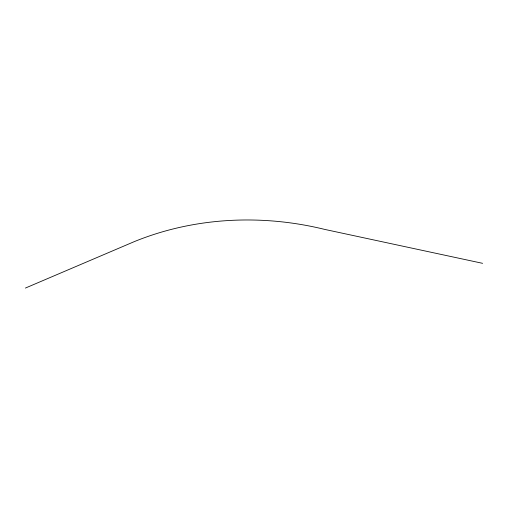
<?xml version="1.0" encoding="UTF-8"?>
<svg xmlns="http://www.w3.org/2000/svg" width="508" height="508" viewBox="0 0 508 508"><rect width="100%" height="100%" fill="white"/><g stroke="black" fill="none" stroke-linecap="round" stroke-linejoin="round"><path stroke-width="0.76" d="M25.4 288.068L134.277 241.63C194.323 217.106 261.931 213.97 324.675 229.4L482.6 263.328"/></g></svg>
